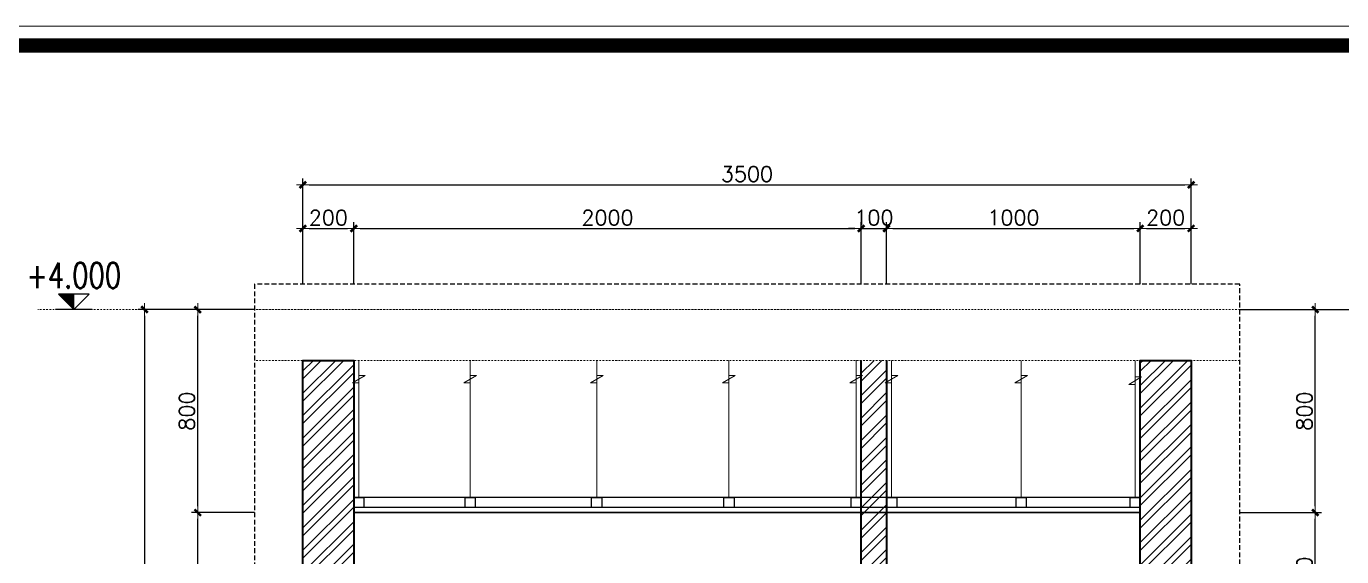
# Model space of a CAD drawing. Header units: millimetres. Extents: x 615730 to 2792744, y 139412 to 597571.
# Drawn here: x 862554 to 883292, y 273459 to 281821 of the extents above; entities that cross this region are included whole.
import ezdxf
from ezdxf.enums import TextEntityAlignment as Align

# ---------------------------------------------------------------- set-up
doc = ezdxf.new("R2010")
doc.units = ezdxf.units.MM
doc.header["$MEASUREMENT"] = 0
doc.header["$PDMODE"] = 34
doc.linetypes.add('DASHDOT', pattern=[1, 0.5, -0.25, 0, -0.25])
doc.linetypes.add('HIDDEN', pattern=[0.375, 0.25, -0.125])
doc.layers.get('0').update_dxf_attribs({"lineweight": 5})
for name, color, linetype in [('8', 8, 'Continuous'), ('DUT', 250, 'HIDDEN'), ('H', 252, 'Continuous'), ('TEXT', 2, 'Continuous'), ('THAY1', 7, 'Continuous'), ('thaydam', 42, 'Continuous')]:
    doc.layers.add(name, color=color, linetype=linetype)
for name, color, linetype, lineweight in [('NETNGOAITUONG', 1, 'Continuous', 40), ('thay', 7, 'Continuous', 15), ('TIM TRUC', 149, 'DASHDOT', 9), ('TUONG', 6, 'Continuous', 35), ('VLIEU', 250, 'Continuous', 9)]:
    doc.layers.add(name, color=color, linetype=linetype, lineweight=lineweight)
doc.styles.add('DIM', font='txt.shx', dxfattribs={"height": 120})
doc.styles.add('romans', font='romans.shx', dxfattribs={"height": 240})
doc.dimstyles.new('1-50', dxfattribs={"dimtxt": 200, "dimasz": 100, "dimexe": 100, "dimexo": 0, "dimgap": 50, "dimtad": 1, "dimdec": 0, "dimlfac": 0.25, "dimzin": 0, "dimdsep": 46, "dimtxsty": 'romans', "dimblk": ']', "dimcen": 0, "dimdle": 100, "dimclrd": 148, "dimclre": 148, "dimclrt": 2, "dimadec": 0, "dimazin": 0, "dimtfac": 1.111111, "dimtdec": 0, "dimtix": 1, "dimtmove": 2, "dimatfit": 3, "dimldrblk": ']', "dimfxl": 200, "dimtolj": 1, "dimtzin": 0, "dimarcsym": 0})
pattern_1 = [(45, (0, -1630.14), (-176.776695, 176.776695), []), (45, (0, -1505.14), (-176.776695, 176.776695), [])]

# ---------------------------------------------------------------- blocks, each defined once
blk = doc.blocks.new(']')
for p, q in [((1, 0), (-1, 0)), ((0, 1), (0, -1))]:
    blk.add_line(p, q)
at = {"color": 9, "const_width": 0.4}
blk.add_lwpolyline([(-0.51, -0.51), (0.51, 0.51)], dxfattribs=at)
blk = doc.blocks.new('*D1604')
at = {"layer": 'DEFPOINTS', "color": 0, "ltscale": 10, "transparency": 16777216}
for p in [(881684, 274155), (882875, 274155), (881684, 272155)]:
    blk.add_point(p, dxfattribs=at)
at = {"layer": 'VLIEU', "color": 148, "lineweight": -2, "ltscale": 10, "transparency": 16777216}
for p, q in [((881684, 274155), (882975, 274155)), ((882875, 272255), (882875, 274055)), ((881684, 272155), (882975, 272155))]:
    blk.add_line(p, q, dxfattribs=at)
at = {"layer": 'VLIEU', "color": 148, "lineweight": -2, "ltscale": 10, "transparency": 16777216, "xscale": 100, "yscale": 100, "zscale": 100}
for p, rotation in [((882875, 274155), 90), ((882875, 272155), 270)]:
    blk.add_blockref(']', p, dxfattribs=dict(at, rotation=rotation))
at = {"layer": 'VLIEU', "color": 2, "ltscale": 10, "transparency": 16777216, "insert": (882705, 273155), "char_height": 240, "attachment_point": 5, "rotation": 90, "style": 'romans'}
blk.add_mtext('\\A1;500', dxfattribs=at)
blk = doc.blocks.new('*D1605')
at = {"layer": 'DEFPOINTS', "color": 0, "ltscale": 10, "transparency": 16777216}
for p in [(881684, 277355), (882875, 277355), (881684, 274155)]:
    blk.add_point(p, dxfattribs=at)
at = {"layer": 'VLIEU', "color": 148, "lineweight": -2, "ltscale": 10, "transparency": 16777216}
for p, q in [((881684, 277355), (882975, 277355)), ((882875, 274255), (882875, 277255)), ((881684, 274155), (882975, 274155))]:
    blk.add_line(p, q, dxfattribs=at)
at = {"layer": 'VLIEU', "color": 148, "lineweight": -2, "ltscale": 10, "transparency": 16777216, "xscale": 100, "yscale": 100, "zscale": 100}
for p, rotation in [((882875, 277355), 90), ((882875, 274155), 270)]:
    blk.add_blockref(']', p, dxfattribs=dict(at, rotation=rotation))
at = {"layer": 'VLIEU', "color": 2, "ltscale": 10, "transparency": 16777216, "insert": (882705, 275755), "char_height": 240, "attachment_point": 5, "rotation": 90, "style": 'romans'}
blk.add_mtext('\\A1;800', dxfattribs=at)
blk = doc.blocks.new('*D1606')
at = {"layer": 'DEFPOINTS', "color": 0, "ltscale": 10, "transparency": 16777216}
for p in [(881684, 277355), (883844, 277355), (881684, 261355)]:
    blk.add_point(p, dxfattribs=at)
at = {"layer": 'VLIEU', "color": 148, "lineweight": -2, "ltscale": 10, "transparency": 16777216}
for p, q in [((881684, 277355), (883944, 277355)), ((883844, 261455), (883844, 277255)), ((881684, 261355), (883944, 261355))]:
    blk.add_line(p, q, dxfattribs=at)
at = {"layer": 'VLIEU', "color": 148, "lineweight": -2, "ltscale": 10, "transparency": 16777216, "xscale": 100, "yscale": 100, "zscale": 100}
for p, rotation in [((883844, 277355), 90), ((883844, 261355), 270)]:
    blk.add_blockref(']', p, dxfattribs=dict(at, rotation=rotation))
at = {"layer": 'VLIEU', "color": 2, "ltscale": 10, "transparency": 16777216, "insert": (883674, 269355), "char_height": 240, "attachment_point": 5, "rotation": 90, "style": 'romans'}
blk.add_mtext('\\A1;4000', dxfattribs=at)
blk = doc.blocks.new('*D1608')
at = {"layer": 'DEFPOINTS', "color": 0, "ltscale": 10, "transparency": 16777216}
for p in [(865256, 274155), (866149, 274155), (866149, 261355)]:
    blk.add_point(p, dxfattribs=at)
at = {"layer": 'VLIEU', "color": 148, "lineweight": -2, "ltscale": 10, "transparency": 16777216}
for p, q in [((866149, 274155), (865156, 274155)), ((865256, 261455), (865256, 274055)), ((866149, 261355), (865156, 261355))]:
    blk.add_line(p, q, dxfattribs=at)
at = {"layer": 'VLIEU', "color": 148, "lineweight": -2, "ltscale": 10, "transparency": 16777216, "xscale": 100, "yscale": 100, "zscale": 100}
for p, rotation in [((865256, 274155), 90), ((865256, 261355), 270)]:
    blk.add_blockref(']', p, dxfattribs=dict(at, rotation=rotation))
at = {"layer": 'VLIEU', "color": 2, "ltscale": 10, "transparency": 16777216, "insert": (865086, 267755), "char_height": 240, "attachment_point": 5, "rotation": 90, "style": 'romans'}
blk.add_mtext('\\A1;3200', dxfattribs=at)
blk = doc.blocks.new('*D1609')
at = {"layer": 'DEFPOINTS', "color": 0, "ltscale": 10, "transparency": 16777216}
for p in [(865256, 277355), (866149, 277355), (866149, 274155)]:
    blk.add_point(p, dxfattribs=at)
at = {"layer": 'VLIEU', "color": 148, "lineweight": -2, "ltscale": 10, "transparency": 16777216}
for p, q in [((866149, 277355), (865156, 277355)), ((865256, 274255), (865256, 277255)), ((866149, 274155), (865156, 274155))]:
    blk.add_line(p, q, dxfattribs=at)
at = {"layer": 'VLIEU', "color": 148, "lineweight": -2, "ltscale": 10, "transparency": 16777216, "xscale": 100, "yscale": 100, "zscale": 100}
for p, rotation in [((865256, 277355), 90), ((865256, 274155), 270)]:
    blk.add_blockref(']', p, dxfattribs=dict(at, rotation=rotation))
at = {"layer": 'VLIEU', "color": 2, "ltscale": 10, "transparency": 16777216, "insert": (865086, 275755), "char_height": 240, "attachment_point": 5, "rotation": 90, "style": 'romans'}
blk.add_mtext('\\A1;800', dxfattribs=at)
blk = doc.blocks.new('Cao do mat dung')
at = {"layer": '8'}
blk.add_hatch(color=256, dxfattribs=at).paths.add_polyline_path([(125, 125), (0, 125), (0, 0)])
for p, q in [((0, 0), (0, 125)), ((-150, 0), (150, 0))]:
    blk.add_line(p, q)
blk.add_lwpolyline([(125, 125), (0, 0), (-125, 125)], close=True)
at = {"layer": 'TEXT', "style": 'DIM', "width": 0.75}
blk.add_attdef('%%P0.000', text='', height=180, dxfattribs=at).set_placement((0, 175), align=Align.CENTER)
blk = doc.blocks.new('*D1610')
at = {"layer": 'DEFPOINTS', "color": 0, "ltscale": 10, "transparency": 16777216}
for p in [(866149, 277355), (864417, 261355), (866149, 261355)]:
    blk.add_point(p, dxfattribs=at)
at = {"layer": 'VLIEU', "color": 148, "lineweight": -2, "ltscale": 10, "transparency": 16777216}
for p, q in [((866149, 277355), (864317, 277355)), ((864417, 277255), (864417, 261455)), ((866149, 261355), (864317, 261355))]:
    blk.add_line(p, q, dxfattribs=at)
at = {"layer": 'VLIEU', "color": 148, "lineweight": -2, "ltscale": 10, "transparency": 16777216, "xscale": 100, "yscale": 100, "zscale": 100}
for p, rotation in [((864417, 277355), 90), ((864417, 261355), 270)]:
    blk.add_blockref(']', p, dxfattribs=dict(at, rotation=rotation))
at = {"layer": 'VLIEU', "color": 2, "ltscale": 10, "transparency": 16777216, "insert": (864247, 269355), "char_height": 240, "attachment_point": 5, "rotation": 90, "style": 'romans'}
blk.add_mtext('\\A1;4000', dxfattribs=at)
blk = doc.blocks.new('*D1680')
at = {"layer": 'DEFPOINTS', "color": 0, "ltscale": 10, "transparency": 16777216}
for p in [(867717, 278634), (866915, 277755), (867717, 277755)]:
    blk.add_point(p, dxfattribs=at)
at = {"layer": 'VLIEU', "color": 148, "lineweight": -2, "ltscale": 10, "transparency": 16777216}
for p, q in [((866915, 277755), (866915, 278734)), ((867717, 277755), (867717, 278734)), ((867015, 278634), (867617, 278634))]:
    blk.add_line(p, q, dxfattribs=at)
at = {"layer": 'VLIEU', "color": 148, "lineweight": -2, "ltscale": 10, "transparency": 16777216, "xscale": 100, "yscale": 100, "zscale": 100, "rotation": 180}
blk.add_blockref(']', (866915, 278634), dxfattribs=at)
at = {"layer": 'VLIEU', "color": 148, "lineweight": -2, "ltscale": 10, "transparency": 16777216, "xscale": 100, "yscale": 100, "zscale": 100}
blk.add_blockref(']', (867717, 278634), dxfattribs=at)
at = {"layer": 'VLIEU', "color": 2, "ltscale": 10, "transparency": 16777216, "insert": (867316, 278804), "char_height": 240, "attachment_point": 5, "style": 'romans'}
blk.add_mtext('\\A1;200', dxfattribs=at)
blk = doc.blocks.new('*D1681')
at = {"layer": 'DEFPOINTS', "color": 0, "ltscale": 10, "transparency": 16777216}
for p in [(875717, 278634), (867717, 277755), (875717, 277755)]:
    blk.add_point(p, dxfattribs=at)
at = {"layer": 'VLIEU', "color": 148, "lineweight": -2, "ltscale": 10, "transparency": 16777216}
for p, q in [((867717, 277755), (867717, 278734)), ((875717, 277755), (875717, 278734)), ((867817, 278634), (875617, 278634))]:
    blk.add_line(p, q, dxfattribs=at)
at = {"layer": 'VLIEU', "color": 148, "lineweight": -2, "ltscale": 10, "transparency": 16777216, "xscale": 100, "yscale": 100, "zscale": 100, "rotation": 180}
blk.add_blockref(']', (867717, 278634), dxfattribs=at)
at = {"layer": 'VLIEU', "color": 148, "lineweight": -2, "ltscale": 10, "transparency": 16777216, "xscale": 100, "yscale": 100, "zscale": 100}
blk.add_blockref(']', (875717, 278634), dxfattribs=at)
at = {"layer": 'VLIEU', "color": 2, "ltscale": 10, "transparency": 16777216, "insert": (871717, 278804), "char_height": 240, "attachment_point": 5, "style": 'romans'}
blk.add_mtext('\\A1;2000', dxfattribs=at)
blk = doc.blocks.new('*D1682')
at = {"layer": 'DEFPOINTS', "color": 0, "ltscale": 10, "transparency": 16777216}
for p in [(876117, 278634), (875717, 277755), (876117, 277755)]:
    blk.add_point(p, dxfattribs=at)
at = {"layer": 'VLIEU', "color": 148, "lineweight": -2, "ltscale": 10, "transparency": 16777216}
for p, q in [((875717, 277755), (875717, 278734)), ((876117, 277755), (876117, 278734)), ((875617, 278634), (875517, 278634)), ((875717, 278634), (876117, 278634)), ((876217, 278634), (876317, 278634))]:
    blk.add_line(p, q, dxfattribs=at)
at = {"layer": 'VLIEU', "color": 148, "lineweight": -2, "ltscale": 10, "transparency": 16777216, "xscale": 100, "yscale": 100, "zscale": 100}
blk.add_blockref(']', (875717, 278634), dxfattribs=at)
at = {"layer": 'VLIEU', "color": 148, "lineweight": -2, "ltscale": 10, "transparency": 16777216, "xscale": 100, "yscale": 100, "zscale": 100, "rotation": 180}
blk.add_blockref(']', (876117, 278634), dxfattribs=at)
at = {"layer": 'VLIEU', "color": 2, "ltscale": 10, "transparency": 16777216, "insert": (875917, 278804), "char_height": 240, "attachment_point": 5, "style": 'romans'}
blk.add_mtext('\\A1;100', dxfattribs=at)
blk = doc.blocks.new('*D1683')
at = {"layer": 'DEFPOINTS', "color": 0, "ltscale": 10, "transparency": 16777216}
for p in [(880117, 278634), (876117, 277755), (880117, 277755)]:
    blk.add_point(p, dxfattribs=at)
at = {"layer": 'VLIEU', "color": 148, "lineweight": -2, "ltscale": 10, "transparency": 16777216}
for p, q in [((876117, 277755), (876117, 278734)), ((880117, 277755), (880117, 278734)), ((876217, 278634), (880017, 278634))]:
    blk.add_line(p, q, dxfattribs=at)
at = {"layer": 'VLIEU', "color": 148, "lineweight": -2, "ltscale": 10, "transparency": 16777216, "xscale": 100, "yscale": 100, "zscale": 100, "rotation": 180}
blk.add_blockref(']', (876117, 278634), dxfattribs=at)
at = {"layer": 'VLIEU', "color": 148, "lineweight": -2, "ltscale": 10, "transparency": 16777216, "xscale": 100, "yscale": 100, "zscale": 100}
blk.add_blockref(']', (880117, 278634), dxfattribs=at)
at = {"layer": 'VLIEU', "color": 2, "ltscale": 10, "transparency": 16777216, "insert": (878117, 278804), "char_height": 240, "attachment_point": 5, "style": 'romans'}
blk.add_mtext('\\A1;1000', dxfattribs=at)
blk = doc.blocks.new('*D1684')
at = {"layer": 'DEFPOINTS', "color": 0, "ltscale": 10, "transparency": 16777216}
for p in [(880917, 278634), (880117, 277755), (880917, 277755)]:
    blk.add_point(p, dxfattribs=at)
at = {"layer": 'VLIEU', "color": 148, "lineweight": -2, "ltscale": 10, "transparency": 16777216}
for p, q in [((880117, 277755), (880117, 278734)), ((880917, 277755), (880917, 278734)), ((880217, 278634), (880817, 278634))]:
    blk.add_line(p, q, dxfattribs=at)
at = {"layer": 'VLIEU', "color": 148, "lineweight": -2, "ltscale": 10, "transparency": 16777216, "xscale": 100, "yscale": 100, "zscale": 100, "rotation": 180}
blk.add_blockref(']', (880117, 278634), dxfattribs=at)
at = {"layer": 'VLIEU', "color": 148, "lineweight": -2, "ltscale": 10, "transparency": 16777216, "xscale": 100, "yscale": 100, "zscale": 100}
blk.add_blockref(']', (880917, 278634), dxfattribs=at)
at = {"layer": 'VLIEU', "color": 2, "ltscale": 10, "transparency": 16777216, "insert": (880517, 278804), "char_height": 240, "attachment_point": 5, "style": 'romans'}
blk.add_mtext('\\A1;200', dxfattribs=at)
blk = doc.blocks.new('*D1685')
at = {"layer": 'DEFPOINTS', "color": 0, "ltscale": 10, "transparency": 16777216}
for p in [(880917, 279322), (866915, 277755), (880917, 277755)]:
    blk.add_point(p, dxfattribs=at)
at = {"layer": 'VLIEU', "color": 148, "lineweight": -2, "ltscale": 10, "transparency": 16777216}
for p, q in [((866915, 277755), (866915, 279422)), ((880917, 277755), (880917, 279422)), ((867015, 279322), (880817, 279322))]:
    blk.add_line(p, q, dxfattribs=at)
at = {"layer": 'VLIEU', "color": 148, "lineweight": -2, "ltscale": 10, "transparency": 16777216, "xscale": 100, "yscale": 100, "zscale": 100, "rotation": 180}
blk.add_blockref(']', (866915, 279322), dxfattribs=at)
at = {"layer": 'VLIEU', "color": 148, "lineweight": -2, "ltscale": 10, "transparency": 16777216, "xscale": 100, "yscale": 100, "zscale": 100}
blk.add_blockref(']', (880917, 279322), dxfattribs=at)
at = {"layer": 'VLIEU', "color": 2, "ltscale": 10, "transparency": 16777216, "insert": (873916, 279492), "char_height": 240, "attachment_point": 5, "style": 'romans'}
blk.add_mtext('\\A1;3500', dxfattribs=at)

msp = doc.modelspace()

# ---------------------------------------------------------------- hatches: boundary and pattern name
at = {"layer": 'VLIEU', "ltscale": 10}
h = msp.add_hatch(dxfattribs=at)
h.set_pattern_fill('STEEL', color=256, scale=2000, style=0)
h.set_pattern_definition(pattern_1)
h.paths.add_polyline_path([(867716.8, 261355.1), (866915.1, 261355.1), (866915.1, 276555.1), (867716.8, 276555.1)])
h.paths.add_polyline_path([(880916.9, 261355.1), (880116.8, 261355.1), (880116.8, 276555.1), (880916.9, 276555.1)])
h = msp.add_hatch(dxfattribs=at)
h.set_pattern_fill('STEEL', color=256, scale=2000, style=0)
h.set_pattern_definition(pattern_1)
h.paths.add_polyline_path([(876116.8, 276555.1), (875716.8, 276555.1), (875716.8, 261355.1), (876116.8, 261355.1)])

# ---------------------------------------------------------------- linework, layer by layer
at = {"layer": 'DUT', "color": 2, "ltscale": 300}
msp.add_lwpolyline([(866149.4, 257140.5), (881684.2, 257140.5), (881684.2, 277755.1), (866149.4, 277755.1)], close=True, dxfattribs=at)
at = {"layer": 'H', "const_width": 227.1}
msp.add_lwpolyline([(841213, 250333.6), (885568.5, 250333.6), (885568.5, 281518.7), (841213, 281518.7)], close=True, dxfattribs=at)
at = {"layer": 'NETNGOAITUONG'}
for points in [[(867716.8, 261355.1), (866915.1, 261355.1), (866915.1, 276555.1), (867716.8, 276555.1)], [(880916.9, 261355.1), (880116.8, 261355.1), (880116.8, 276555.1), (880916.9, 276555.1)]]:
    msp.add_lwpolyline(points, close=True, dxfattribs=at)
msp.add_lwpolyline([(876116.8, 276555.1), (876116.8, 261155.1), (875716.8, 261155.1), (875716.8, 276555.1)], dxfattribs=at)
at = {"layer": 'thay', "linetype": 'Continuous'}
msp.add_lwpolyline([(840910.3, 250030.8), (885871.2, 250030.8), (885871.2, 281821.4), (840910.3, 281821.4)], close=True, dxfattribs=at)
at = {"layer": 'THAY1'}
for p, q in [((880116.8, 274395.1), (867716.8, 274395.1)), ((880116.8, 274235.1), (867716.8, 274235.1))]:
    msp.add_line(p, q, dxfattribs=at)
at = {"layer": 'thaydam'}
for points in [[(867716.8, 274395.1), (867876.8, 274395.1), (867876.8, 274235.1), (867716.8, 274235.1)], [(869472.1, 274395.1), (869632.1, 274395.1), (869632.1, 274235.1), (869472.1, 274235.1)], [(871467.1, 274395.1), (871627.1, 274395.1), (871627.1, 274235.1), (871467.1, 274235.1)], [(873551.8, 274395.1), (873711.8, 274395.1), (873711.8, 274235.1), (873551.8, 274235.1)], [(875556.8, 274395.1), (875716.8, 274395.1), (875716.8, 274235.1), (875556.8, 274235.1)], [(876116.8, 274395.1), (876276.8, 274395.1), (876276.8, 274235.1), (876116.8, 274235.1)], [(878158.7, 274395.1), (878318.7, 274395.1), (878318.7, 274235.1), (878158.7, 274235.1)], [(879956.8, 274395.1), (880116.8, 274395.1), (880116.8, 274235.1), (879956.8, 274235.1)]]:
    msp.add_lwpolyline(points, close=True, dxfattribs=at)
at = {"layer": 'TIM TRUC', "ltscale": 50}
for points in [[(876972.5, 277355.1), (862737.7, 277355.1)], [(881688.3, 277355.1), (864272.3, 277355.1)], [(881684.2, 276555.1), (866149.4, 276555.1)]]:
    msp.add_lwpolyline(points, dxfattribs=at)
at = {"layer": 'TUONG'}
msp.add_line((880116.8, 274155.1), (867716.8, 274155.1), dxfattribs=at)
at = {"layer": 'VLIEU', "ltscale": 10}
for p, q in [((867796.8, 274395.1), (867796.8, 276555.1)), ((869552.1, 274395.1), (869552.1, 276555.1)), ((871547.1, 274395.1), (871547.1, 276555.1)), ((873631.8, 274395.1), (873631.8, 276555.1)), ((875636.8, 274395.1), (875636.8, 276555.1)), ((876196.8, 274395.1), (876196.8, 276555.1)), ((878238.7, 274395.1), (878238.7, 276555.1)), ((880036.8, 274395.1), (880036.8, 276555.1))]:
    msp.add_line(p, q, dxfattribs=at)
for points in [[(867796.8, 276179.3), (867796.8, 276198.1), (867696.8, 276198.1), (867896.8, 276318.1), (867796.8, 276318.1), (867796.8, 276336.8)], [(869552.1, 276179.3), (869552.1, 276198.1), (869452.1, 276198.1), (869652.1, 276318.1), (869552.1, 276318.1), (869552.1, 276336.8)], [(871547.1, 276179.3), (871547.1, 276198.1), (871447.1, 276198.1), (871647.1, 276318.1), (871547.1, 276318.1), (871547.1, 276336.8)], [(873631.8, 276179.3), (873631.8, 276198.1), (873531.8, 276198.1), (873731.8, 276318.1), (873631.8, 276318.1), (873631.8, 276336.8)], [(875636.8, 276179.3), (875636.8, 276198.1), (875536.8, 276198.1), (875736.8, 276318.1), (875636.8, 276318.1), (875636.8, 276336.8)], [(876196.8, 276179.3), (876196.8, 276198.1), (876096.8, 276198.1), (876296.8, 276318.1), (876196.8, 276318.1), (876196.8, 276336.8)], [(878238.7, 276179.3), (878238.7, 276198.1), (878138.7, 276198.1), (878338.7, 276318.1), (878238.7, 276318.1), (878238.7, 276336.8)], [(880036.8, 276156.1), (880036.8, 276174.8), (879936.8, 276174.8), (880136.8, 276294.8), (880036.8, 276294.8), (880036.8, 276313.5)]]:
    msp.add_lwpolyline(points, dxfattribs=at)

# ---------------------------------------------------------------- block references
at = {"layer": 'TEXT'}
ref = msp.add_blockref('Cao do mat dung', (863303.3, 277355.1), dxfattribs=dict(at, xscale=-1.940516273956746, yscale=1.940516273840331, zscale=1.940516273849605))
ref.add_attrib('%%P0.000', '+4.000', dxfattribs={"height": 400, "style": 'DIM', "width": 0.75}).set_placement((863303.3, 277694.7), align=Align.CENTER)

# ---------------------------------------------------------------- dimensions: what is measured, and where the dimension line sits
at = {"layer": 'VLIEU', "ltscale": 10}
for base, p1, p2, picture, middle in [((880916.9, 279322), (866915.1, 277755.1), (880916.9, 277755.1), '*D1685', (873916, 279492)), ((867716.8, 278634.2), (866915.1, 277755.1), (867716.8, 277755.1), '*D1680', (867315.9, 278804.2)), ((875716.8, 278634.2), (867716.8, 277755.1), (875716.8, 277755.1), '*D1681', (871716.8, 278804.2)), ((876116.8, 278634.2), (875716.8, 277755.1), (876116.8, 277755.1), '*D1682', (875916.8, 278804.2)), ((880116.8, 278634.2), (876116.8, 277755.1), (880116.8, 277755.1), '*D1683', (878116.8, 278804.2)), ((880916.9, 278634.2), (880116.8, 277755.1), (880916.9, 277755.1), '*D1684', (880516.8, 278804.2))]:
    dim = msp.add_linear_dim(base=base, p1=p1, p2=p2, dimstyle='1-50', dxfattribs=at)
    dim.commit()
    dim.dimension.update_dxf_attribs({"geometry": picture, "text_midpoint": middle})
for base, p1, p2, picture, middle in [((864416.8, 261355.1), (866149.4, 277355.1), (866149.4, 261355.1), '*D1610', (864246.8, 269355.1)), ((865256.3, 277355.1), (866149.4, 274155.1), (866149.4, 277355.1), '*D1609', (865086.3, 275755.1)), ((882875.5, 277355.1), (881684.2, 274155.1), (881684.2, 277355.1), '*D1605', (882705.5, 275755.1)), ((883843.9, 277355.1), (881684.2, 261355.1), (881684.2, 277355.1), '*D1606', (883673.9, 269355.1)), ((865256.3, 274155.1), (866149.4, 261355.1), (866149.4, 274155.1), '*D1608', (865086.3, 267755.1)), ((882875.5, 274155.1), (881684.2, 272155.1), (881684.2, 274155.1), '*D1604', (882705.5, 273155.1))]:
    dim = msp.add_linear_dim(base=base, p1=p1, p2=p2, angle=90, dimstyle='1-50', dxfattribs=at)
    dim.commit()
    dim.dimension.update_dxf_attribs({"geometry": picture, "text_midpoint": middle})

doc.saveas('drawing.dxf')
